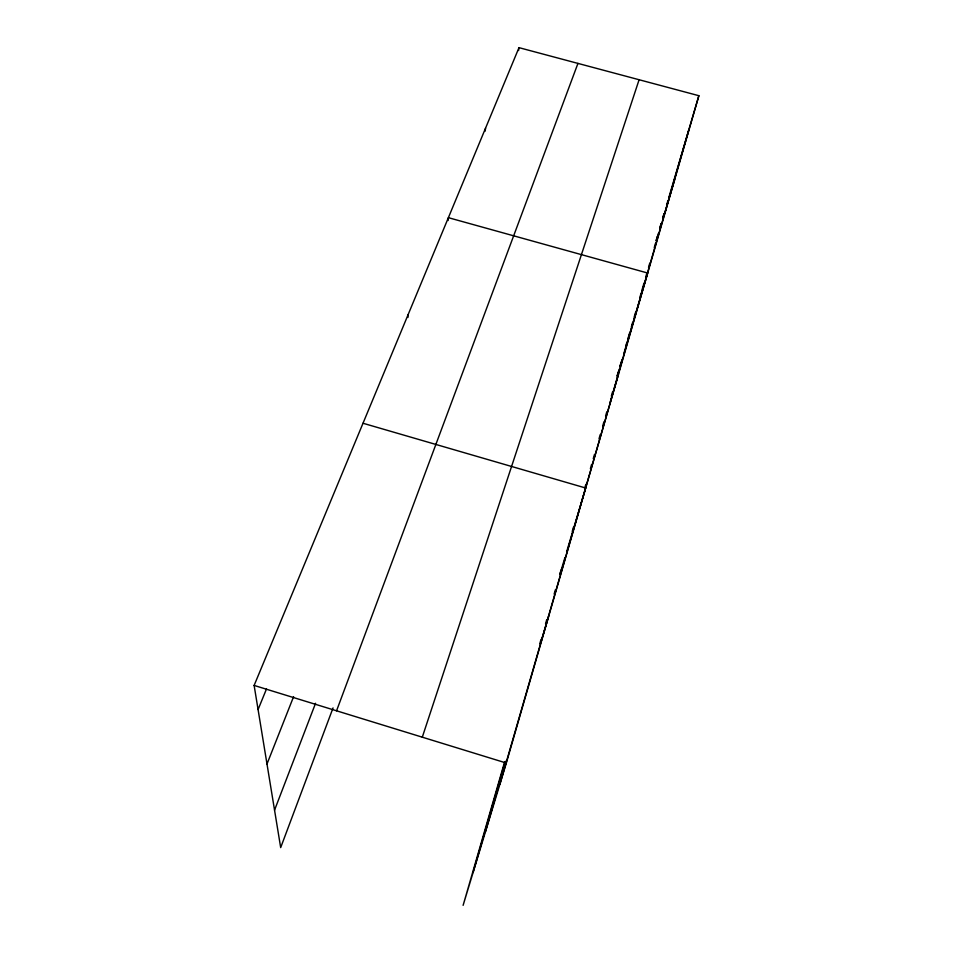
<?xml version="1.0" encoding="UTF-8"?>
<svg xmlns="http://www.w3.org/2000/svg" width="953" height="953" viewBox="0 0 953 953"><rect width="100%" height="100%" fill="white"/><g stroke="black" fill="none" stroke-linecap="round" stroke-linejoin="round"><path stroke-width="1.43" d="M407.955 317.444L408.134 314.597M448.113 220.524L448.386 217.677L647.695 273.046L623.798 353.73M485.196 131.121L485.542 128.178M518.599 50.521L518.992 47.65L698.871 95.705L506.329 763.043L463.11 905.35L504.53 762.233M485.339 832.136L505.817 761.28M539.803 643.668L541.03 639.415M545.533 623.834L546.76 619.581M554.134 594.088L555.361 589.836M559.887 574.194L561.114 569.906M572.253 531.393L573.492 527.116M584.618 488.603L585.857 484.327M590.384 468.662L591.61 464.385M593.254 458.703L594.493 454.438M599.008 438.797L600.247 434.52M602.713 425.991L603.94 421.726M605.584 416.032L606.823 411.767M611.338 396.126L612.576 391.862M618.306 372.027L617.079 376.256L619.2 369.228M619.938 366.381L621.165 362.14M625.644 346.618L626.871 342.377M627.682 339.554L629.73 332.49M631.362 326.843L632.578 322.614M634.21 316.968L635.437 312.727M639.928 297.205L641.155 292.964M641.965 290.129L644.014 283.041M645.657 277.371L646.884 273.118M648.528 267.448L649.755 263.183M654.258 247.589L655.497 243.337M656.307 240.501L658.356 233.414M660 227.731L661.227 223.478M662.871 217.808L664.098 213.555L662.823 217.844M499.872 784.283L618.473 374.326M609.646 404.001L688.602 130.478M473.057 872.579L505.197 761.471M656.081 240.68L657.344 236.404M659.869 227.838L661.132 223.55M666.588 205.098L667.827 200.869M668.661 198.057L698.871 95.705M664.598 213.627L674.641 179.652M620.046 366.405L622.13 359.364M559.923 574.325L564.95 557.493M566.618 551.882L585.678 488.019L363.01 423.251M540.899 642.143L548.594 616.555M422.298 737.181L639.106 79.73M336.552 710.795L577.947 63.398M333.05 707.924L280.682 847.598L254.129 685.433L518.992 47.65M274.547 810.145L315.562 703.266M266.995 764.008L293.595 696.667M258.084 709.544L266.483 688.995M254.129 685.433L506.329 763.043"/></g></svg>
